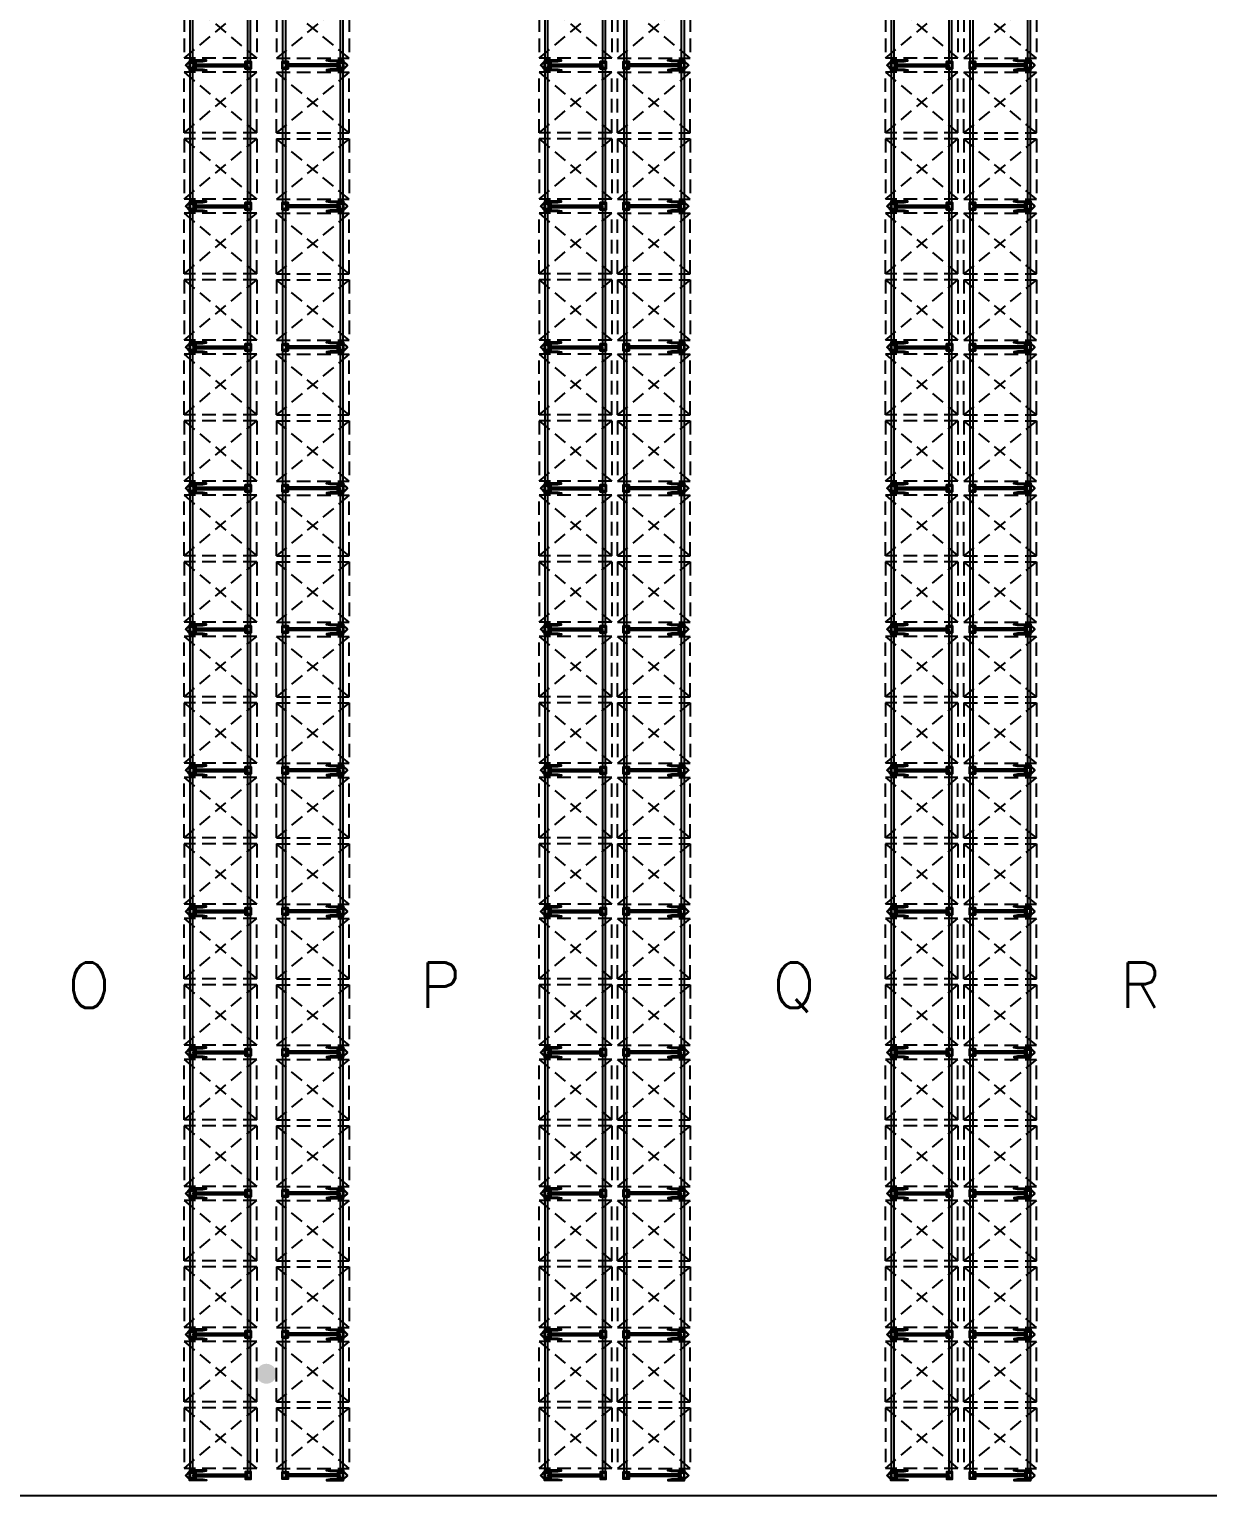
# Model space of a CAD drawing. Header units: millimetres. Extents: x 42 to 171, y 49 to 147.
# Drawn here: x 129.68 to 149.17, y 97.16 to 121.42 of the extents above; entities that cross this region are included whole.
import ezdxf

# ---------------------------------------------------------------- set-up
doc = ezdxf.new("R2010")
doc.units = ezdxf.units.MM
doc.linetypes.add('12_13_14_SB-E17-AR-A01_A02_A03-A$0$DASHED2', pattern=[0.375, 0.25, -0.125])
doc.layers.add('Pasillos', color=5, linetype='Continuous')
doc.layers.add('Rack Tecnorack 2300 mm Munster', color=1, linetype='Continuous')
doc.styles.get("Standard").update_dxf_attribs({"font": 'txt.shx'})

# ---------------------------------------------------------------- blocks, each defined once
blk = doc.blocks.new('Rack 2300mm')
at = {"color": 252}
for p, q in [((3089.894409, 1794.685928), (3089.894409, 1795.581501)), ((3089.914409, 1794.685928), (3089.914409, 1795.581501)), ((3089.934409, 1795.567108), (3089.914409, 1795.567108)), ((3089.934409, 1794.685928), (3089.934409, 1795.581501)), ((3092.199909, 1795.632714), (3089.961909, 1795.632714)), ((3092.194909, 1795.587714), (3089.966909, 1795.587714)), ((3092.227409, 1794.685928), (3092.227409, 1795.581501)), ((3092.247409, 1794.685928), (3092.247409, 1795.581501)), ((3092.247409, 1795.567108), (3092.267409, 1795.567108)), ((3092.267409, 1794.685928), (3092.267409, 1795.581501)), ((3089.914409, 1794.700321), (3089.894409, 1794.700321)), ((3092.199909, 1794.634714), (3089.961909, 1794.634714)), ((3092.194909, 1794.679714), (3089.966909, 1794.679714)), ((3092.227409, 1794.700321), (3092.247409, 1794.700321))]:
    blk.add_line(p, q, dxfattribs=at)
at = {"color": 253, "linetype": '12_13_14_SB-E17-AR-A01_A02_A03-A$0$DASHED2', "ltscale": 0.9}
for p, q in [((3091.030463, 1795.733714), (3090.030463, 1795.733714)), ((3090.030463, 1794.533714), (3091.030463, 1795.733714)), ((3091.030463, 1794.533714), (3090.030463, 1795.733714)), ((3090.030463, 1795.733714), (3090.030463, 1794.533714)), ((3091.030463, 1795.733714), (3091.030463, 1794.533714)), ((3091.131355, 1795.733714), (3091.131355, 1794.533714)), ((3091.131355, 1795.733714), (3092.131355, 1795.733714)), ((3092.131355, 1794.533714), (3091.131355, 1795.733714)), ((3091.131355, 1794.533714), (3092.131355, 1795.733714)), ((3092.131355, 1795.733714), (3092.131355, 1794.533714)), ((3091.030463, 1794.533714), (3090.030463, 1794.533714)), ((3091.131355, 1794.533714), (3092.131355, 1794.533714))]:
    blk.add_line(p, q, dxfattribs=at)
at = {"color": 252}
for points in [[(3089.894409, 1795.542714), (3089.854409, 1795.542714), (3089.854409, 1795.642714), (3089.974409, 1795.642714), (3089.974409, 1795.542714), (3089.934409, 1795.542714)], [(3089.914409, 1795.581501), (3089.894409, 1795.581501)], [(3089.914409, 1795.581501), (3089.934409, 1795.581501)], [(3092.267409, 1795.542714), (3092.307409, 1795.542714), (3092.307409, 1795.642714), (3092.187409, 1795.642714), (3092.187409, 1795.542714), (3092.227409, 1795.542714)], [(3092.247409, 1795.581501), (3092.227409, 1795.581501)], [(3092.247409, 1795.581501), (3092.267409, 1795.581501)], [(3089.894409, 1794.724714), (3089.854409, 1794.724714), (3089.854409, 1794.624714), (3089.974409, 1794.624714), (3089.974409, 1794.724714), (3089.934409, 1794.724714)], [(3089.914409, 1794.685928), (3089.894409, 1794.685928)], [(3089.914409, 1794.685928), (3089.934409, 1794.685928)], [(3092.267409, 1794.724714), (3092.307409, 1794.724714), (3092.307409, 1794.624714), (3092.187409, 1794.624714), (3092.187409, 1794.724714), (3092.227409, 1794.724714)], [(3092.247409, 1794.685928), (3092.227409, 1794.685928)], [(3092.247409, 1794.685928), (3092.267409, 1794.685928)]]:
    blk.add_lwpolyline(points, dxfattribs=at)
for points in [[(3089.870749, 1795.572714), (3089.875079, 1795.570214), (3089.875079, 1795.565214), (3089.870749, 1795.562714), (3089.866419, 1795.565214), (3089.866419, 1795.570214)], [(3089.958069, 1795.562714), (3089.9624, 1795.565214), (3089.9624, 1795.570214), (3089.958069, 1795.572714), (3089.953739, 1795.570214), (3089.953739, 1795.565214)], [(3092.203749, 1795.562714), (3092.199419, 1795.565214), (3092.199419, 1795.570214), (3092.203749, 1795.572714), (3092.208079, 1795.570214), (3092.208079, 1795.565214)], [(3092.291069, 1795.572714), (3092.286739, 1795.570214), (3092.286739, 1795.565214), (3092.291069, 1795.562714), (3092.2954, 1795.565214), (3092.2954, 1795.570214)], [(3089.870749, 1794.694714), (3089.875079, 1794.697214), (3089.875079, 1794.702214), (3089.870749, 1794.704714), (3089.866419, 1794.702214), (3089.866419, 1794.697214)], [(3089.958069, 1794.704714), (3089.9624, 1794.702214), (3089.9624, 1794.697214), (3089.958069, 1794.694714), (3089.953739, 1794.697214), (3089.953739, 1794.702214)], [(3092.203749, 1794.704714), (3092.199419, 1794.702214), (3092.199419, 1794.697214), (3092.203749, 1794.694714), (3092.208079, 1794.697214), (3092.208079, 1794.702214)], [(3092.291069, 1794.694714), (3092.286739, 1794.697214), (3092.286739, 1794.702214), (3092.291069, 1794.704714), (3092.2954, 1794.702214), (3092.2954, 1794.697214)]]:
    blk.add_lwpolyline(points, close=True, dxfattribs=at)
at = {"color": 252, "lineweight": 30}
for points in [[(3089.935696, 1795.551501), (3089.935696, 1795.57943, -0.198912), (3089.93716, 1795.582966), (3089.955445, 1795.60125, 0.198912), (3089.956909, 1795.604785), (3089.956909, 1795.627714, 0.414214), (3089.951909, 1795.632714), (3089.876909, 1795.632714, 0.414214), (3089.871909, 1795.627714), (3089.871909, 1795.604785, 0.198912), (3089.873374, 1795.60125), (3089.891658, 1795.582966, -0.198912), (3089.893122, 1795.57943), (3089.893122, 1795.551501)], [(3092.226122, 1795.551501), (3092.226122, 1795.57943, 0.198912), (3092.224658, 1795.582966), (3092.206374, 1795.60125, -0.198912), (3092.204909, 1795.604785), (3092.204909, 1795.627714, -0.414214), (3092.209909, 1795.632714), (3092.284909, 1795.632714, -0.414214), (3092.289909, 1795.627714), (3092.289909, 1795.604785, -0.198912), (3092.288445, 1795.60125), (3092.27016, 1795.582966, 0.198912), (3092.268696, 1795.57943), (3092.268696, 1795.551501)], [(3089.935696, 1794.715928), (3089.935696, 1794.687999, 0.198912), (3089.93716, 1794.684463), (3089.955445, 1794.666179, -0.198912), (3089.956909, 1794.662643), (3089.956909, 1794.639714, -0.414214), (3089.951909, 1794.634714), (3089.876909, 1794.634714, -0.414214), (3089.871909, 1794.639714), (3089.871909, 1794.662643, -0.198912), (3089.873374, 1794.666179), (3089.891658, 1794.684463, 0.198912), (3089.893122, 1794.687999), (3089.893122, 1794.715928)], [(3092.226122, 1794.715928), (3092.226122, 1794.687999, -0.198912), (3092.224658, 1794.684463), (3092.206374, 1794.666179, 0.198912), (3092.204909, 1794.662643), (3092.204909, 1794.639714, 0.414214), (3092.209909, 1794.634714), (3092.284909, 1794.634714, 0.414214), (3092.289909, 1794.639714), (3092.289909, 1794.662643, 0.198912), (3092.288445, 1794.666179), (3092.27016, 1794.684463, -0.198912), (3092.268696, 1794.687999), (3092.268696, 1794.715928)]]:
    blk.add_lwpolyline(points, format="xyb", dxfattribs=at)
at = {"color": 252}
for points in [[(3089.951909, 1795.632714), (3089.961909, 1795.632714, -0.414214), (3089.966909, 1795.627714), (3089.966909, 1795.582714)], [(3092.209909, 1795.632714), (3092.199909, 1795.632714, 0.414214), (3092.194909, 1795.627714), (3092.194909, 1795.582714)], [(3089.951909, 1794.634714), (3089.961909, 1794.634714, 0.414214), (3089.966909, 1794.639714), (3089.966909, 1794.684714)], [(3092.209909, 1794.634714), (3092.199909, 1794.634714, -0.414214), (3092.194909, 1794.639714), (3092.194909, 1794.684714)]]:
    blk.add_lwpolyline(points, format="xyb", dxfattribs=at)
at = {"color": 252, "ltscale": 5}
blk.add_lwpolyline([(3092.252823, 1794.684714), (3092.241995, 1794.684714)], dxfattribs=at)
at = {"color": 252}
for centre in [(3089.870749, 1795.567714), (3089.958069, 1795.567714), (3092.203749, 1795.567714), (3092.291069, 1795.567714), (3089.870749, 1794.699714), (3089.958069, 1794.699714), (3092.203749, 1794.699714), (3092.291069, 1794.699714)]:
    blk.add_circle(centre, 0.00634, dxfattribs=at)
at = {"layer": 'Defpoints', "color": 252}
for points in [[(3089.85077, 1794.659714), (3089.85077, 1794.843873), (3089.84077, 1794.904714), (3089.83077, 1794.904714), (3089.83077, 1794.624714), (3089.85077, 1794.624714)], [(3089.978049, 1794.659714), (3089.978049, 1794.843873), (3089.988049, 1794.904714), (3089.998049, 1794.904714), (3089.998049, 1794.624714), (3089.978049, 1794.624714)], [(3092.18377, 1794.659714), (3092.18377, 1794.843873), (3092.17377, 1794.904714), (3092.16377, 1794.904714), (3092.16377, 1794.624714), (3092.18377, 1794.624714)], [(3092.311049, 1794.659714), (3092.311049, 1794.843873), (3092.321049, 1794.904714), (3092.331049, 1794.904714), (3092.331049, 1794.624714), (3092.311049, 1794.624714)]]:
    blk.add_lwpolyline(points, dxfattribs=at)
at = {"layer": 'Defpoints', "color": 252, "lineweight": 30, "ltscale": 5}
for points in [[(3089.85077, 1794.659714), (3089.85077, 1794.624714), (3089.914409, 1794.561075), (3089.978049, 1794.624714), (3089.978049, 1794.659714)], [(3092.18377, 1794.659714), (3092.18377, 1794.624714), (3092.247409, 1794.561075), (3092.311049, 1794.624714), (3092.311049, 1794.659714)]]:
    blk.add_lwpolyline(points, dxfattribs=at)

msp = doc.modelspace()

# ---------------------------------------------------------------- hatches: boundary and pattern name
at = {"ltscale": 5}
h = msp.add_hatch(color=251, dxfattribs=at)
h.dxf.hatch_style = 1
edge = h.paths.add_edge_path()
edge.add_arc((133.600335, 99.17327), 0.165, 0, 360)

# ---------------------------------------------------------------- linework, layer by layer
at = {"color": 252}
msp.add_line((159.600452, 97.155933), (49.116405, 97.155933), dxfattribs=at)

# ---------------------------------------------------------------- block references
at = {"layer": 'Rack Tecnorack 2300 mm Munster'}
for p, rotation in [((-1662.29438, 3213.069179), 270), ((1929.501049, -2969.092639), 90), ((-1656.42138, 3213.069179), 270), ((1935.144049, -2969.092639), 90), ((-1650.69338, 3213.069179), 270), ((1940.872049, -2969.092639), 90), ((-1662.29438, 3210.736179), 270), ((1929.501049, -2971.425639), 90), ((-1656.42138, 3210.736179), 270), ((1935.144049, -2971.425639), 90), ((-1650.69338, 3210.736179), 270), ((1940.872049, -2971.425639), 90), ((-1662.29438, 3208.403179), 270), ((1929.501049, -2973.758639), 90), ((-1656.42138, 3208.403179), 270), ((1935.144049, -2973.758639), 90), ((-1650.69338, 3208.403179), 270), ((1940.872049, -2973.758639), 90), ((-1662.29438, 3206.070179), 270), ((1929.501049, -2976.091639), 90), ((-1656.42138, 3206.070179), 270), ((1935.144049, -2976.091639), 90), ((-1650.69338, 3206.070179), 270), ((1940.872049, -2976.091639), 90), ((-1662.29438, 3203.737179), 270), ((1929.501049, -2978.424639), 90), ((-1656.42138, 3203.737179), 270), ((1935.144049, -2978.424639), 90), ((-1650.69338, 3203.737179), 270), ((1940.872049, -2978.424639), 90), ((-1662.29438, 3201.404179), 270), ((1929.501049, -2980.757639), 90), ((-1656.42138, 3201.404179), 270), ((1935.144049, -2980.757639), 90), ((-1650.69338, 3201.404179), 270), ((1940.872049, -2980.757639), 90), ((-1662.29438, 3199.071179), 270), ((1929.501049, -2983.090639), 90), ((-1656.42138, 3199.071179), 270), ((1935.144049, -2983.090639), 90), ((-1650.69338, 3199.071179), 270), ((1940.872049, -2983.090639), 90), ((-1662.29438, 3196.738179), 270), ((1929.501049, -2985.423639), 90), ((-1656.42138, 3196.738179), 270), ((1935.144049, -2985.423639), 90), ((-1650.69338, 3196.738179), 270), ((1940.872049, -2985.423639), 90), ((-1662.29438, 3194.405179), 270), ((1929.501049, -2987.756639), 90), ((-1656.42138, 3194.405179), 270), ((1935.144049, -2987.756639), 90), ((-1650.69338, 3194.405179), 270), ((1940.872049, -2987.756639), 90), ((-1662.29438, 3192.072179), 270), ((1929.501049, -2990.089639), 90), ((-1656.42138, 3192.072179), 270), ((1935.144049, -2990.089639), 90), ((-1650.69338, 3192.072179), 270), ((1940.872049, -2990.089639), 90), ((-1662.29438, 3189.739179), 270), ((1929.501049, -2992.422639), 90), ((-1656.42138, 3189.739179), 270), ((1935.144049, -2992.422639), 90), ((-1650.69338, 3189.739179), 270), ((1940.872049, -2992.422639), 90)]:
    msp.add_blockref('Rack 2300mm', p, dxfattribs=dict(at, rotation=rotation))

# ---------------------------------------------------------------- texts
at = {"layer": 'Pasillos', "linetype": 'ByBlock', "char_height": 0.75, "width": 1.997488, "attachment_point": 1}
for s, insert in [('\\pi0.75816;O', (129.551989, 105.975776)), ('\\pi0.7847;P', (135.359989, 105.975776)), ('\\pi0.74038;Q', (141.232989, 105.975776)), ('\\pi0.76035;R', (146.960989, 105.975776))]:
    msp.add_mtext(s, dxfattribs=dict(at, insert=insert))

doc.saveas('drawing.dxf')
